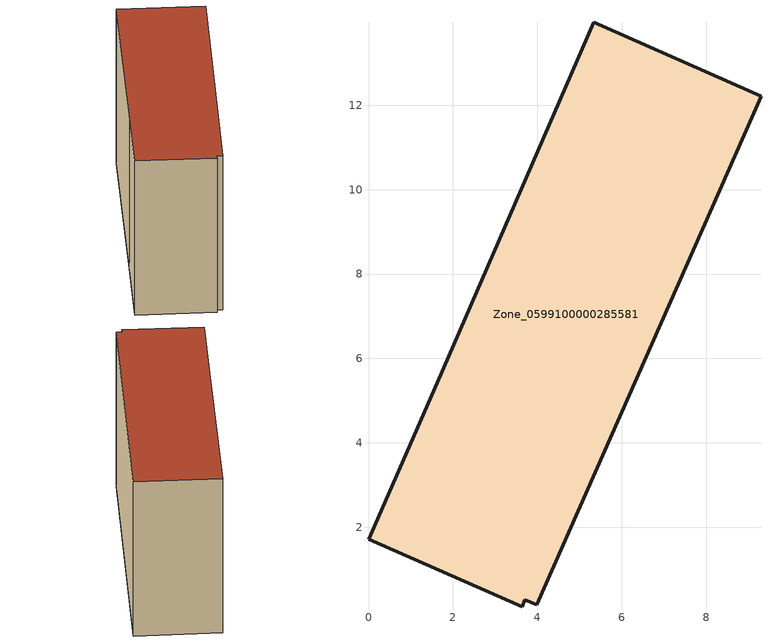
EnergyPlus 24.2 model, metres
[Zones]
Zone_0599100000285581
 floor ground (C_G): 9.3,12.22 3.98,0.17 3.71,0.28 3.64,0.12 0,1.72 1.63,5.43 5.34,13.97 z0
 wall outside (C_F): 9.3,12.22 5.34,13.97 1.63,5.43 0,1.72 3.64,0.12 3.71,0.28 3.98,0.17 9.3,12.22 z0:8.87
 roof outside (C_R): 3.98,0.17 9.3,12.22 5.34,13.97 1.63,5.43 0,1.72 3.64,0.12 3.71,0.28 z8.87
[BUILDING]
Pand.0599100000285581: North Axis=0; Terrain=City; Loads Convergence Tolerance Value=0.04; Temperature Convergence Tolerance Value=0.4; Solar Distribution=FullExterior; Maximum Number of Warmup Days=25; Minimum Number of Warmup Days=1
[Site:Location]
Rotterdam.The.Hague.AP_ZH_NLD Design_Conditions: Latitude=51.96; Longitude=4.45; Time Zone=1; Elevation=-4.5
[SITE:GROUNDTEMPERATURE:BUILDINGSURFACE]
18, 18, 18, 18, 18, 18, 18, 18, 18, 18, 18, 18
[MATERIAL] Thermal Absorptance=0.9; Solar Absorptance=0.7; Visible Absorptance=0.7
Name | Roughness | Thickness | Conductivity | Density | Specific Heat
G.TI.1946-1964 | MediumSmooth | 0.15 | 1 | 540 | 1210
F.TI.1946-1964 | Rough | 0.3 | 0.857143 | 1920 | 840
R.TI.1946-1964 | MediumRough | 0.2 | 0.277778 | 1500 | 1000
[CONSTRUCTION]
C_G: G.TI.1946-1964
C_F: F.TI.1946-1964
C_R: R.TI.1946-1964
[ZONE]
Zone_0599100000285581: Type=1; Multiplier=1; Ceiling Height=Autocalculate; Volume=Autocalculate; Floor Area=autocalculate; Part of Total Floor Area=Yes
[ZONEINFILTRATION:DESIGNFLOWRATE]
Infil_Zone_0599100000285581: Zone or ZoneList or Space or SpaceList=Zone_0599100000285581; Schedule=AlwaysOn; Design Flow Rate Calculation Method=Flow/Area; Flow Rate per Floor Area=0.003; Constant Term Coefficient=1; Temperature Term Coefficient=0; Velocity Term Coefficient=0; Velocity Squared Term Coefficient=0
[HVACTEMPLATE:ZONE:IDEALLOADSAIRSYSTEM]
Zone_0599100000285581: Maximum Heating Supply Air Temperature=50; Minimum Cooling Supply Air Temperature=13; Maximum Heating Supply Air Humidity Ratio=0.0156; Minimum Cooling Supply Air Humidity Ratio=0.0077; Heating Limit=NoLimit; Cooling Limit=NoLimit; Dehumidification Control Type=ConstantSensibleHeatRatio; Cooling Sensible Heat Ratio=0.7; Dehumidification Setpoint=60; Humidification Control Type=None; Humidification Setpoint=30; Outdoor Air Method=None; Outdoor Air Flow Rate per Person=0.00944; Outdoor Air Flow Rate per Zone Floor Area=0; Outdoor Air Flow Rate per Zone=0; Demand Controlled Ventilation Type=None; Outdoor Air Economizer Type=NoEconomizer; Heat Recovery Type=None; Sensible Heat Recovery Effectiveness=0.7; Latent Heat Recovery Effectiveness=0.65
[ZONECONTROL:THERMOSTAT]
ThermostatControl_Zone_0599100000285581: Zone or ZoneList=Zone_0599100000285581; Control Type Schedule=DualSetpointControlType; Control 1=Thermostat_Zone_0599100000285581; Temperature Difference Between Cutout And Setpoint=0
[THERMOSTATSETPOINT:DUALSETPOINT]
Thermostat_Zone_0599100000285581: Heating Setpoint Temperature Schedule=HeatingSetpoint_Zone_0599100000285581; Cooling Setpoint Temperature Schedule=CoolingSetpoint_Zone_0599100000285581
[SCHEDULE:COMPACT]
HeatingSetpoint_Zone_0599100000285581: Through: 12/31, For: AllDays, Until: 24:00, 21
CoolingSetpoint_Zone_0599100000285581: Through: 12/31, For: AllDays, Until: 24:00, 24
DualSetpointControlType: Through: 12/31, For: AllDays, Until: 24:00, 4
AlwaysOn: Through: 12/31, For: AllDays, Until: 24:00, 1
